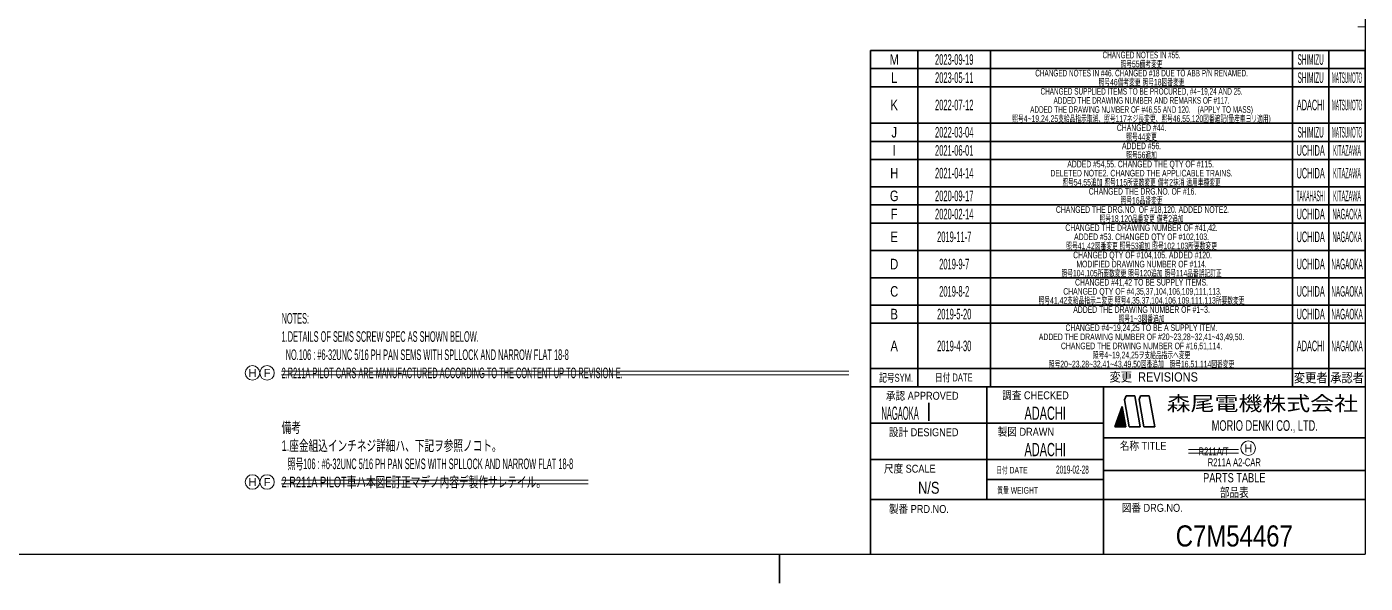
# Model space of a CAD drawing. Header units: millimetres. Extents: x 7 to 587, y 2 to 418.
# Drawn here: x 219 to 587, y 2 to 155 of the extents above; entities that cross this region are included whole.
import ezdxf
from ezdxf.enums import TextEntityAlignment as Align

# ---------------------------------------------------------------- set-up
doc = ezdxf.new("R2010")
doc.units = ezdxf.units.MM
for name, color, linetype in [('GR1_05', 7, 'Continuous'), ('図面枠C7M', 7, 'Continuous'), ('表題、部品表_01', 7, 'Continuous')]:
    doc.layers.add(name, color=color, linetype=linetype)
doc.styles.add('HG丸ｺﾞｼｯｸM-PRO', font='')
doc.styles.get('HG丸ｺﾞｼｯｸM-PRO').set_extended_font_data('HG丸ｺﾞｼｯｸM-PRO')

# ---------------------------------------------------------------- blocks, each defined once
blk = doc.blocks.new('BLKF026')
at = {"layer": '図面枠C7M', "color": 4, "linetype": 'Continuous', "lineweight": 13}
for p, q in [((518.373827, 45.636976), (520.63008, 47.893229)), ((518.454756, 45.859327), (520.608881, 48.013452)), ((518.535684, 46.081677), (520.587682, 48.133675)), ((518.616613, 46.304027), (520.566484, 48.253898)), ((518.697542, 46.526377), (520.545285, 48.374121)), ((518.778471, 46.748727), (520.524087, 48.494343)), ((518.8594, 46.971078), (520.502888, 48.614566)), ((518.940329, 47.193428), (520.48169, 48.734789)), ((519.021258, 47.415778), (520.460491, 48.855012)), ((519.102186, 47.638128), (520.439293, 48.975235)), ((519.183115, 47.860479), (520.418094, 49.095457)), ((519.264044, 48.082829), (520.396896, 49.21568)), ((519.344973, 48.305179), (520.375697, 49.335903)), ((519.425902, 48.527529), (520.354499, 49.456126)), ((519.506831, 48.749879), (520.3333, 49.576349)), ((519.58776, 48.97223), (520.312102, 49.696572)), ((519.668689, 49.19458), (520.290903, 49.816794)), ((519.749617, 49.41693), (520.269705, 49.937017)), ((519.830546, 49.63928), (520.248506, 50.05724)), ((519.911475, 49.861631), (520.227307, 50.177463)), ((519.992404, 50.083981), (520.206109, 50.297686)), ((520.073333, 50.306331), (520.18491, 50.417909)), ((520.154262, 50.528681), (520.163712, 50.538131)), ((518.157871, 44.996757), (520.693675, 47.532561)), ((518.211969, 45.192276), (520.672477, 47.652784)), ((518.292898, 45.414626), (520.651278, 47.773006)), ((518.299292, 44.996757), (520.714874, 47.412338)), ((518.440714, 44.996757), (520.736072, 47.292115)), ((518.582135, 44.996757), (520.757271, 47.171892)), ((518.723556, 44.996757), (520.778469, 47.051669)), ((518.864978, 44.996757), (520.799668, 46.931447)), ((519.006399, 44.996757), (520.820866, 46.811224)), ((519.147821, 44.996757), (520.842065, 46.691001)), ((519.289242, 44.996757), (520.863263, 46.570778)), ((519.430663, 44.996757), (520.884462, 46.450555)), ((519.572085, 44.996757), (520.90566, 46.330332)), ((519.713506, 44.996757), (520.926859, 46.21011)), ((519.854927, 44.996757), (520.948057, 46.089887)), ((519.996349, 44.996757), (520.969256, 45.969664)), ((520.13777, 44.996757), (520.990455, 45.849441)), ((520.279191, 44.996757), (521.011653, 45.729218)), ((520.420613, 44.996757), (521.032852, 45.608995)), ((520.562034, 44.996757), (521.05405, 45.488773)), ((520.703455, 44.996757), (521.075249, 45.36855)), ((520.844877, 44.996757), (521.096447, 45.248327)), ((520.986298, 44.996757), (521.117646, 45.128104)), ((521.12772, 44.996757), (521.138844, 45.007881))]:
    blk.add_line(p, q, dxfattribs=at)
blk = doc.blocks.new('BLKF023')
at = {"layer": '図面枠C7M', "color": 2, "linetype": 'Continuous', "lineweight": 25}
for p in [(587, 410), (7, 10)]:
    blk.add_line(p, (587, 10), dxfattribs=at)
at = {"layer": '図面枠C7M', "color": 4, "linetype": 'Continuous', "lineweight": 13}
for p, q in [((585, 155), (587, 155)), ((585, 143.5), (587, 143.5)), ((585, 138.5), (587, 138.5))]:
    blk.add_line(p, q, dxfattribs=at)
at = {"layer": '図面枠C7M', "color": 3, "linetype": 'Continuous', "lineweight": 35}
for p, q in [((587, 111), (585, 111)), ((587, 106), (585, 106)), ((451, 86), (587, 86)), ((451, 86), (451, 10)), ((464, 56), (464, 86)), ((484, 56), (484, 86)), ((567, 56), (567, 86)), ((577, 56), (577, 86)), ((451, 78.5), (587, 78.5)), ((451, 73.5), (587, 73.5)), ((451, 61), (587, 61)), ((451, 56), (587, 56)), ((483, 56), (483, 25)), ((515, 56), (515, 10)), ((467.01, 51.56), (467.01, 46.69)), ((520.84, 52.4), (521.23, 53.5)), ((522.14, 45), (520.84, 52.4)), ((521.23, 53.5), (523.64, 53.5)), ((525.14, 45), (523.64, 53.5)), ((525.18, 53.5), (524.82, 52.51)), ((526.14, 45), (524.82, 52.51)), ((525.18, 53.5), (527.64, 53.5)), ((529.14, 45), (527.64, 53.5)), ((518.14, 45), (520.16, 50.55)), ((521.14, 45), (520.16, 50.55)), ((451, 46), (515, 46)), ((518.14, 45), (521.14, 45)), ((522.14, 45), (525.14, 45)), ((526.14, 45), (529.14, 45)), ((515, 42), (587, 42)), ((451, 36), (515, 36)), ((483, 30.5), (515, 30.5)), ((515, 33), (587, 33)), ((451, 25), (587, 25)), ((426, 2), (426, 10))]:
    blk.add_line(p, q, dxfattribs=at)
at = {"layer": '図面枠C7M', "color": 4, "linetype": 'Continuous', "lineweight": 13}
blk.add_blockref('BLKF026', (0, 0), dxfattribs=at)
at = {"layer": '図面枠C7M', "color": 4, "linetype": 'Continuous', "lineweight": 13, "style": 'HG丸ｺﾞｼｯｸM-PRO'}
for s, height, width, p in [('記号SYM.', 2.182, 0.69227, (458.03, 58.49)), ('日付 DATE', 2.182, 0.692507, (473.87, 58.58)), ('変更  REVISIONS', 2.5455, 0.887352, (528.85, 58.72)), ('変更者', 2.545, 0.887717, (572, 58.5)), ('承認者', 2.545, 0.887717, (582, 58.5)), ('承認 APPROVED', 2.1818, 0.863151, (465.21, 53.54)), ('調査 CHECKED', 2.182, 0.863174, (496.34, 53.67)), ('設計 DESIGNED', 2.1818, 0.862613, (465.61, 43.51)), ('製図 DRAWN', 2.182, 0.863099, (493.7, 43.65)), ('名称 TITLE', 2.182, 0.862489, (525.93, 39.77)), ('尺度 SCALE', 2.182, 0.862581, (461.78, 33.49)), ('日付 DATE', 1.818, 0.618255, (489.88, 33.09)), ('質量 WEIGHT', 1.818, 0.618812, (491.46, 27.55)), ('製番 PRD.NO.', 2.182, 0.863299, (464.29, 22.41)), ('図番 DRG.NO.', 2.182, 0.863083, (528.44, 22.73))]:
    blk.add_text(s, height=height, dxfattribs=dict(at, width=width)).set_placement(p, align=Align.MIDDLE_CENTER)
at = {"layer": '図面枠C7M', "color": 2, "linetype": 'Continuous', "lineweight": 25, "style": 'HG丸ｺﾞｼｯｸM-PRO', "width": 1.206081}
blk.add_text('森尾電機株式会社', height=4, dxfattribs=at).set_placement((558.72, 51.43), align=Align.MIDDLE_CENTER)
at = {"layer": '図面枠C7M', "color": 3, "linetype": 'Continuous', "lineweight": 35, "style": 'HG丸ｺﾞｼｯｸM-PRO', "width": 0.652197}
blk.add_text('MORIO DENKI CO., LTD.', height=2.9091, dxfattribs=at).set_placement((559.38, 45.36), align=Align.MIDDLE_CENTER)
blk = doc.blocks.new('BLKF205')
at = {"layer": '図面枠C7M', "color": 3, "linetype": 'Continuous', "lineweight": 35}
for p, q in [((451, 93.5), (587, 93.5)), ((451, 93.5), (451, 86)), ((464, 93.5), (464, 86)), ((484, 93.5), (484, 86)), ((567, 93.5), (567, 86)), ((577, 93.5), (577, 86)), ((587, 93.5), (587, 86)), ((451, 86), (587, 86))]:
    blk.add_line(p, q, dxfattribs=at)
blk = doc.blocks.new('BLKF204')
at = {"layer": '図面枠C7M', "color": 3, "linetype": 'Continuous', "lineweight": 35}
blk.add_blockref('BLKF205', (0, 0), dxfattribs=at)
blk = doc.blocks.new('BLKF213')
at = {"layer": '図面枠C7M', "color": 3, "linetype": 'Continuous', "lineweight": 35}
for p, q in [((451, 101), (587, 101)), ((451, 101), (451, 93.5)), ((464, 101), (464, 93.5)), ((484, 101), (484, 93.5)), ((567, 101), (567, 93.5)), ((577, 101), (577, 93.5)), ((587, 101), (587, 93.5)), ((451, 93.5), (587, 93.5))]:
    blk.add_line(p, q, dxfattribs=at)
blk = doc.blocks.new('BLKF212')
at = {"layer": '図面枠C7M', "color": 3, "linetype": 'Continuous', "lineweight": 35}
blk.add_blockref('BLKF213', (0, 0), dxfattribs=at)
blk = doc.blocks.new('BLKF222')
at = {"layer": '図面枠C7M', "color": 3, "linetype": 'Continuous', "lineweight": 35}
for p, q in [((451, 106), (587, 106)), ((451, 106), (451, 101)), ((464, 106), (464, 101)), ((484, 106), (484, 101)), ((567, 106), (567, 101)), ((577, 106), (577, 101)), ((587, 106), (587, 101)), ((451, 101), (587, 101))]:
    blk.add_line(p, q, dxfattribs=at)
blk = doc.blocks.new('BLKF221')
at = {"layer": '図面枠C7M', "color": 3, "linetype": 'Continuous', "lineweight": 35}
blk.add_blockref('BLKF222', (0, 0), dxfattribs=at)
blk = doc.blocks.new('BLKF227')
at = {"layer": 'GR1_05', "color": 4, "linetype": 'Continuous', "lineweight": 13}
blk.add_circle((285.06, 59.83), 2, dxfattribs=at)
at = {"layer": 'GR1_05', "color": 4, "linetype": 'Continuous', "lineweight": 13, "style": 'HG丸ｺﾞｼｯｸM-PRO', "width": 1.042153}
blk.add_text('F', height=2.18, dxfattribs=at).set_placement((285.06, 59.83), align=Align.MIDDLE_CENTER)
blk = doc.blocks.new('BLKF228')
at = {"layer": 'GR1_05', "color": 4, "linetype": 'Continuous', "lineweight": 13}
blk.add_circle((285.06, 29.83), 2, dxfattribs=at)
at = {"layer": 'GR1_05', "color": 4, "linetype": 'Continuous', "lineweight": 13, "style": 'HG丸ｺﾞｼｯｸM-PRO', "width": 1.042153}
blk.add_text('F', height=2.18, dxfattribs=at).set_placement((285.06, 29.83), align=Align.MIDDLE_CENTER)
blk = doc.blocks.new('BLKF232')
at = {"layer": '図面枠C7M', "color": 3, "linetype": 'Continuous', "lineweight": 35}
for p, q in [((451, 111), (587, 111)), ((451, 111), (451, 106)), ((464, 111), (464, 106)), ((484, 111), (484, 106)), ((567, 111), (567, 106)), ((577, 111), (577, 106)), ((587, 111), (587, 106)), ((451, 106), (587, 106))]:
    blk.add_line(p, q, dxfattribs=at)
blk = doc.blocks.new('BLKF231')
at = {"layer": '図面枠C7M', "color": 3, "linetype": 'Continuous', "lineweight": 35}
blk.add_blockref('BLKF232', (0, 0), dxfattribs=at)
blk = doc.blocks.new('BLKF239')
at = {"layer": 'GR1_05', "color": 4, "linetype": 'Continuous', "lineweight": 13}
blk.add_circle((554.84, 39.11), 2, dxfattribs=at)
at = {"layer": 'GR1_05', "color": 4, "linetype": 'Continuous', "lineweight": 13, "style": 'HG丸ｺﾞｼｯｸM-PRO', "width": 1.042153}
blk.add_text('H', height=2.18, dxfattribs=at).set_placement((554.84, 39.11), align=Align.MIDDLE_CENTER)
blk = doc.blocks.new('BLKF241')
at = {"layer": '図面枠C7M', "color": 3, "linetype": 'Continuous', "lineweight": 35}
for p, q in [((451, 118.5), (587, 118.5)), ((451, 118.5), (451, 111)), ((464, 118.5), (464, 111)), ((484, 118.5), (484, 111)), ((567, 118.5), (567, 111)), ((577, 118.5), (577, 111)), ((587, 118.5), (587, 111)), ((451, 111), (587, 111))]:
    blk.add_line(p, q, dxfattribs=at)
blk = doc.blocks.new('BLKF240')
at = {"layer": '図面枠C7M', "color": 3, "linetype": 'Continuous', "lineweight": 35}
blk.add_blockref('BLKF241', (0, 0), dxfattribs=at)
at = {"layer": '図面枠C7M', "color": 3, "linetype": 'Continuous', "lineweight": 35, "style": 'HG丸ｺﾞｼｯｸM-PRO'}
for s, height, width, p in [('ADDED #54,55. CHANGED THE QTY OF #115. ', 1.8182, 0.618329, (525.5, 117.25)), ('UCHIDA', 2.909, 0.415827, (572, 114.75)), ('KITAZAWA', 2.909, 0.308644, (582, 114.75))]:
    blk.add_text(s, height=height, dxfattribs=dict(at, width=width)).set_placement(p, align=Align.MIDDLE_CENTER)
at = {"layer": '図面枠C7M', "color": 4, "linetype": 'Continuous', "lineweight": 13, "style": 'HG丸ｺﾞｼｯｸM-PRO'}
for s, height, width, p in [('H', 2.91, 0.781614, (457.5, 114.75)), ('2021-04-14', 2.909, 0.488281, (474, 114.75))]:
    blk.add_text(s, height=height, dxfattribs=dict(at, width=width)).set_placement(p, align=Align.MIDDLE_CENTER)
blk = doc.blocks.new('BLKF242')
at = {"layer": 'GR1_05', "color": 4, "linetype": 'Continuous', "lineweight": 13}
blk.add_circle((281.06, 59.83), 2, dxfattribs=at)
at = {"layer": 'GR1_05', "color": 4, "linetype": 'Continuous', "lineweight": 13, "style": 'HG丸ｺﾞｼｯｸM-PRO', "width": 1.042153}
blk.add_text('H', height=2.18, dxfattribs=at).set_placement((281.06, 59.83), align=Align.MIDDLE_CENTER)
blk = doc.blocks.new('BLKF243')
at = {"layer": 'GR1_05', "color": 4, "linetype": 'Continuous', "lineweight": 13}
blk.add_circle((281.06, 29.83), 2, dxfattribs=at)
at = {"layer": 'GR1_05', "color": 4, "linetype": 'Continuous', "lineweight": 13, "style": 'HG丸ｺﾞｼｯｸM-PRO', "width": 1.042153}
blk.add_text('H', height=2.18, dxfattribs=at).set_placement((281.06, 29.83), align=Align.MIDDLE_CENTER)
blk = doc.blocks.new('BLKF245')
at = {"layer": '図面枠C7M', "color": 3, "linetype": 'Continuous', "lineweight": 35}
for p, q in [((451, 123.5), (587, 123.5)), ((451, 123.5), (451, 118.5)), ((464, 123.5), (464, 118.5)), ((484, 123.5), (484, 118.5)), ((567, 123.5), (567, 118.5)), ((577, 123.5), (577, 118.5)), ((587, 123.5), (587, 118.5)), ((451, 118.5), (587, 118.5))]:
    blk.add_line(p, q, dxfattribs=at)
blk = doc.blocks.new('BLKF244')
at = {"layer": '図面枠C7M', "color": 3, "linetype": 'Continuous', "lineweight": 35}
blk.add_blockref('BLKF245', (0, 0), dxfattribs=at)
at = {"layer": '図面枠C7M', "color": 4, "linetype": 'Continuous', "lineweight": 13, "style": 'HG丸ｺﾞｼｯｸM-PRO'}
for s, height, width, p in [('I', 2.91, 0.781614, (457.5, 121)), ('2021-06-01', 2.909, 0.488281, (474, 121)), ('ADDED #56.', 1.818, 0.618109, (525.5, 122.25)), ('UCHIDA', 2.909, 0.415827, (572, 121))]:
    blk.add_text(s, height=height, dxfattribs=dict(at, width=width)).set_placement(p, align=Align.MIDDLE_CENTER)
at = {"layer": '図面枠C7M', "color": 3, "linetype": 'Continuous', "lineweight": 35, "style": 'HG丸ｺﾞｼｯｸM-PRO', "width": 0.308644}
blk.add_text('KITAZAWA', height=2.909, dxfattribs=at).set_placement((582, 121), align=Align.MIDDLE_CENTER)
blk = doc.blocks.new('BLKF250')
at = {"layer": '図面枠C7M', "color": 3, "linetype": 'Continuous', "lineweight": 35}
for p, q in [((451, 128.5), (587, 128.5)), ((451, 128.5), (451, 123.5)), ((464, 128.5), (464, 123.5)), ((484, 128.5), (484, 123.5)), ((567, 128.5), (567, 123.5)), ((577, 128.5), (577, 123.5)), ((587, 128.5), (587, 123.5)), ((451, 123.5), (587, 123.5))]:
    blk.add_line(p, q, dxfattribs=at)
blk = doc.blocks.new('BLKF249')
at = {"layer": '図面枠C7M', "color": 3, "linetype": 'Continuous', "lineweight": 35}
blk.add_blockref('BLKF250', (0, 0), dxfattribs=at)
at = {"layer": '図面枠C7M', "color": 4, "linetype": 'Continuous', "lineweight": 13, "style": 'HG丸ｺﾞｼｯｸM-PRO'}
for s, height, width, p in [('J', 2.91, 0.785248, (457.5, 126)), ('2022-03-04', 2.909, 0.488281, (474, 126)), ('CHANGED #44.', 1.8182, 0.618925, (525.5, 127.25)), ('SHIMIZU', 2.909, 0.359252, (572, 126))]:
    blk.add_text(s, height=height, dxfattribs=dict(at, width=width)).set_placement(p, align=Align.MIDDLE_CENTER)
blk = doc.blocks.new('BLKF286')
at = {"layer": '図面枠C7M', "color": 3, "linetype": 'Continuous', "lineweight": 35}
for p, q in [((451, 138.5), (587, 138.5)), ((451, 138.5), (451, 128.5)), ((464, 138.5), (464, 128.5)), ((484, 138.5), (484, 128.5)), ((567, 138.5), (567, 128.5)), ((577, 138.5), (577, 128.5)), ((587, 138.5), (587, 128.5)), ((451, 128.5), (587, 128.5))]:
    blk.add_line(p, q, dxfattribs=at)
blk = doc.blocks.new('BLKF285')
at = {"layer": '図面枠C7M', "color": 3, "linetype": 'Continuous', "lineweight": 35}
blk.add_blockref('BLKF286', (0, 0), dxfattribs=at)
at = {"layer": '図面枠C7M', "color": 4, "linetype": 'Continuous', "lineweight": 13, "style": 'HG丸ｺﾞｼｯｸM-PRO'}
for s, height, width, p in [('CHANGED SUPPLIED ITEMS TO BE PROCURED, #4~19,24 AND 25.', 1.8182, 0.577507, (525.5, 137.25)), ('K', 2.91, 0.782973, (457.5, 133.5)), ('2022-07-12', 2.909, 0.488281, (474, 133.5)), ('ADACHI', 2.909, 0.415454, (572, 133.5)), ('MATSUMOTO', 2.909, 0.26157, (582, 133.5))]:
    blk.add_text(s, height=height, dxfattribs=dict(at, width=width)).set_placement(p, align=Align.MIDDLE_CENTER)
blk = doc.blocks.new('BLKF290')
at = {"layer": '図面枠C7M', "color": 3, "linetype": 'Continuous', "lineweight": 35}
for p, q in [((451, 143.5), (587, 143.5)), ((451, 143.5), (451, 138.5)), ((464, 143.5), (464, 138.5)), ((484, 143.5), (484, 138.5)), ((567, 143.5), (567, 138.5)), ((577, 143.5), (577, 138.5)), ((587, 143.5), (587, 138.5)), ((451, 138.5), (587, 138.5))]:
    blk.add_line(p, q, dxfattribs=at)
blk = doc.blocks.new('BLKF289')
at = {"layer": '図面枠C7M', "color": 3, "linetype": 'Continuous', "lineweight": 35}
blk.add_blockref('BLKF290', (0, 0), dxfattribs=at)
at = {"layer": '図面枠C7M', "color": 4, "linetype": 'Continuous', "lineweight": 13, "style": 'HG丸ｺﾞｼｯｸM-PRO'}
for s, height, width, p in [('L', 2.91, 0.780682, (457.5, 141)), ('2023-05-11', 2.909, 0.488281, (474, 141)), ('CHANGED NOTES IN #46. CHANGED #18 DUE TO ABB P/N RENAMED.', 1.8182, 0.577684, (525.5, 142.25)), ('SHIMIZU', 2.909, 0.359252, (572, 141)), ('MATSUMOTO', 2.909, 0.26157, (582, 141))]:
    blk.add_text(s, height=height, dxfattribs=dict(at, width=width)).set_placement(p, align=Align.MIDDLE_CENTER)
blk = doc.blocks.new('BLKF298')
at = {"layer": '図面枠C7M', "color": 3, "linetype": 'Continuous', "lineweight": 35}
for p, q in [((451, 148.5), (587, 148.5)), ((451, 148.5), (451, 143.5)), ((464, 148.5), (464, 143.5)), ((484, 148.5), (484, 143.5)), ((567, 148.5), (567, 143.5)), ((577, 148.5), (577, 143.5)), ((587, 148.5), (587, 143.5)), ((451, 143.5), (587, 143.5))]:
    blk.add_line(p, q, dxfattribs=at)
blk = doc.blocks.new('BLKF297')
at = {"layer": '図面枠C7M', "color": 3, "linetype": 'Continuous', "lineweight": 35}
blk.add_blockref('BLKF298', (0, 0), dxfattribs=at)
at = {"layer": '図面枠C7M', "color": 4, "linetype": 'Continuous', "lineweight": 13, "style": 'HG丸ｺﾞｼｯｸM-PRO'}
for s, height, width, p in [('M', 2.91, 0.781812, (457.5, 146)), ('2023-09-19', 2.909, 0.488281, (474, 146)), ('CHANGED NOTES IN #55.', 1.8182, 0.577565, (525.5, 147.25)), ('SHIMIZU', 2.909, 0.359252, (572, 146))]:
    blk.add_text(s, height=height, dxfattribs=dict(at, width=width)).set_placement(p, align=Align.MIDDLE_CENTER)

msp = doc.modelspace()

# ---------------------------------------------------------------- linework, layer by layer
at = {"layer": 'GR1_05', "color": 4, "linetype": 'Continuous', "lineweight": 13}
for p, q in [((289.06, 60.33), (445.06, 60.33)), ((289.06, 59.33), (445.06, 59.33)), ((538.45, 38.75), (552.17, 38.75)), ((538.45, 37.75), (552.17, 37.75)), ((289.06, 30.33), (373.38, 30.33)), ((289.06, 29.33), (373.38, 29.33))]:
    msp.add_line(p, q, dxfattribs=at)

# ---------------------------------------------------------------- block references
for name in ['BLKF242', 'BLKF227', 'BLKF239', 'BLKF243', 'BLKF228']:
    msp.add_blockref(name, (0, 0), dxfattribs=at)
at = {"layer": '図面枠C7M', "color": 4, "linetype": 'Continuous', "lineweight": 13}
for name in ['BLKF023', 'BLKF297', 'BLKF289', 'BLKF285', 'BLKF249', 'BLKF244']:
    msp.add_blockref(name, (0, 0), dxfattribs=at)
at = {"layer": '図面枠C7M', "color": 3, "linetype": 'Continuous', "lineweight": 35}
for name in ['BLKF240', 'BLKF231', 'BLKF221', 'BLKF212', 'BLKF204']:
    msp.add_blockref(name, (0, 0), dxfattribs=at)

# ---------------------------------------------------------------- texts
at = {"layer": 'GR1_05', "color": 3, "linetype": 'Continuous', "lineweight": 35, "style": 'HG丸ｺﾞｼｯｸM-PRO'}
for s, width, p in [('2.R211A PILOT CARS ARE MANUFACTURED ACCORDING TO THE CONTENT UP TO REVISION E.', 0.522194, (289.06, 59.83)), ('2.R211A PILOT車ハ本図E訂正マデノ内容デ製作サレテイル。', 0.651717, (289.06, 29.83))]:
    msp.add_text(s, height=2.9091, dxfattribs=dict(at, width=width)).set_placement(p, align=Align.MIDDLE_LEFT)
at = {"layer": 'GR1_05', "color": 3, "linetype": 'Continuous', "lineweight": 35, "style": 'HG丸ｺﾞｼｯｸM-PRO', "width": 0.692441}
msp.add_text('R211A/T', height=2.182, dxfattribs=at).set_placement((545.31, 38.25), align=Align.MIDDLE_CENTER)
at = {"layer": '図面枠C7M', "color": 4, "linetype": 'Continuous', "lineweight": 13, "style": 'HG丸ｺﾞｼｯｸM-PRO'}
for s, height, width, p in [('照号55備考変更', 1.818, 0.619156, (525.5, 144.77)), ('照号46備考変更 照号18図番変更', 1.8182, 0.619025, (525.5, 139.77)), ('ADDED THE DRAWING NUMBER AND REMARKS OF #117.', 1.8182, 0.577657, (525.5, 134.75))]:
    msp.add_text(s, height=height, dxfattribs=dict(at, width=width)).set_placement(p, align=Align.MIDDLE_CENTER)
at = {"layer": '図面枠C7M', "color": 3, "linetype": 'Continuous', "lineweight": 35, "style": 'HG丸ｺﾞｼｯｸM-PRO'}
for s, height, width, p in [('ADDED THE DRAWING NUMBER OF #46,55 AND 120.\u3000 (APPLY TO MASS)', 1.8182, 0.577492, (525.5, 132.25)), ('照号4~19,24,25支給品指示取消、照号117ネジ長変更、照号46,55,120図番追記(量産車ヨリ適用)', 1.8182, 0.619093, (525.5, 129.75)), ('照号44変更', 1.818, 0.619228, (525.5, 124.77)), ('照号56追加', 1.818, 0.619228, (525.5, 119.75)), ('DELETED NOTE2. CHANGED THE APPLICABLE TRAINS.', 1.8182, 0.618644, (525.5, 114.75)), ('照号54,55追加 照号115所要数変更 備考2抹消 適用車種変更', 1.8182, 0.618896, (525.5, 112.25)), (' CHANGED THE DRG.NO. OF #16.', 1.8182, 0.618283, (525.5, 109.75)), ('G', 2.91, 0.783387, (457.5, 108.5)), ('2020-09-17', 2.909, 0.488281, (474, 108.5)), ('照号16品番変更', 1.818, 0.619156, (525.5, 107.25)), ('TAKAHASHI', 2.909, 0.284557, (572, 108.5)), ('KITAZAWA', 2.909, 0.308644, (582, 108.5)), ('F', 2.91, 0.783156, (457.5, 103.5)), ('2020-02-14', 2.909, 0.488281, (474, 103.5)), (' CHANGED THE DRG.NO. OF #18,120. ADDED NOTE2.', 1.8182, 0.618336, (525.5, 104.75)), ('照号18,120品番変更 備考2追加', 1.8182, 0.619, (525.5, 102.25)), ('UCHIDA', 2.909, 0.415827, (572, 103.5)), ('NAGAOKA', 2.909, 0.334453, (582, 103.5)), ('CHANGED THE DRAWING NUMBER OF #41,42.', 1.8182, 0.618893, (525.5, 99.75)), ('E', 2.91, 0.784871, (457.5, 97.25)), ('2019-11-7', 2.909, 0.488281, (474, 97.25)), ('照号41,42図番変更 照号53追加 照号102,103所要数変更', 1.8182, 0.619004, (525.5, 94.75)), ('ADDED #53. CHANGED QTY OF #102,103.', 1.8182, 0.6184, (525.5, 97.25)), ('UCHIDA', 2.909, 0.415827, (572, 97.25)), ('NAGAOKA', 2.909, 0.334453, (582, 97.25)), (' CHANGED QTY OF #104,105. ADDED #120.', 1.8182, 0.618376, (525.5, 92.25)), ('D', 2.91, 0.784656, (457.5, 89.75)), ('2019-9-7', 2.909, 0.488281, (474, 89.75)), ('照号104,105所要数変更 照号120追加 照号114品番誤記訂正', 1.8182, 0.619067, (525.5, 87.25)), ('MODIFIED DRAWING NUMBER OF #114.', 1.8182, 0.61869, (525.5, 89.75)), ('UCHIDA', 2.909, 0.415827, (572, 89.75)), ('NAGAOKA', 2.909, 0.359254, (582, 89.75)), ('CHANGED #41,42 TO BE SUPPLY ITEMS.', 1.8182, 0.618379, (525.5, 84.75)), ('C', 2.91, 0.782198, (457.5, 82.25)), ('2019-8-2', 2.909, 0.488281, (474, 82.25)), (' CHANGED QTY OF #4,35,37,104,106,109,111,113.', 1.8182, 0.61867, (525.5, 82.25)), ('UCHIDA', 2.909, 0.415827, (572, 82.25)), ('NAGAOKA', 2.909, 0.359254, (582, 82.25)), ('B', 2.91, 0.78204, (457.5, 76)), ('2019-5-20', 2.909, 0.488281, (474, 76)), ('照号41,42支給品指示ニ変更 照号4,35,37,104,106,109,111,113所要数変更', 1.8182, 0.61898, (525.5, 79.75)), ('ADDED THE DRAWING NUMBER OF #1~3.', 1.8182, 0.618566, (525.5, 77.25)), ('UCHIDA', 2.909, 0.415827, (572, 76)), ('NAGAOKA', 2.909, 0.359254, (582, 76)), ('照号1~3図番追加', 1.818, 0.618896, (525.5, 74.75)), ('ADDED THE DRAWING NUMBER OF #20~23,28~32,41~43,49,50.', 1.8182, 0.618672, (525.5, 69.75)), ('CHANGED #4~19,24,25 TO BE A SUPPLY ITEM.', 1.8182, 0.618336, (525.5, 72.25)), ('A', 2.91, 0.782973, (457.5, 67.25)), ('2019-4-30', 2.909, 0.488281, (474, 67.25)), ('CHANGED THE DRWING NUMBER OF #16,51,114.', 1.8182, 0.618927, (525.5, 67.25)), ('ADACHI', 2.909, 0.415454, (572, 67.25)), ('NAGAOKA', 2.909, 0.359254, (582, 67.25)), ('照号20~23,28~32,41~43,49,50図番追加\u3000照号16,51,114図番変更', 1.8182, 0.618952, (525.5, 62.25)), ('照号4~19,24,25ヲ支給品指示ヘ変更', 1.8182, 0.618926, (525.5, 64.75)), ('NAGAOKA', 3.636, 0.414524, (459.11, 48.75)), ('ADACHI', 3.636, 0.619335, (499, 48.75)), ('ADACHI', 3.636, 0.619335, (499, 38.75)), ('2019-02-28', 2.182, 0.482412, (506.5, 33.25)), ('R211A A2-CAR', 2.1818, 0.692164, (551, 35.25)), ('N/S', 3.273, 0.805664, (467, 28.25)), ('PARTS TABLE', 2.5455, 0.742213, (551, 31)), ('部品表', 2.545, 0.741121, (551, 27)), ('C7M54467', 5.818, 0.846013, (551, 15))]:
    msp.add_text(s, height=height, dxfattribs=dict(at, width=width)).set_placement(p, align=Align.MIDDLE_CENTER)
at = {"layer": '図面枠C7M', "color": 3, "linetype": 'Continuous', "lineweight": 13, "style": 'HG丸ｺﾞｼｯｸM-PRO', "width": 0.26157}
msp.add_text('MATSUMOTO', height=2.909, dxfattribs=at).set_placement((582, 126), align=Align.MIDDLE_CENTER)
at = {"layer": '表題、部品表_01', "color": 3, "linetype": 'Continuous', "lineweight": 35, "style": 'HG丸ｺﾞｼｯｸM-PRO'}
for s, height, width, p in [('NOTES:', 2.909, 0.521723, (289.06, 74.83)), ('1.DETAILS OF SEMS SCREW SPEC AS SHOWN BELOW.', 2.9091, 0.522488, (289.06, 69.83)), ('  NO.106 : #6-32UNC 5/16 PH PAN SEMS WITH SPLLOCK AND NARROW FLAT 18-8', 2.9091, 0.522562, (289.06, 64.83)), ('備考', 2.909, 0.651535, (289.06, 44.83)), ('1.座金組込インチネジ詳細ハ、下記ヲ参照ノコト。', 2.9091, 0.651558, (289.06, 39.83)), ('   照号106 : #6-32UNC 5/16 PH PAN SEMS WITH SPLLOCK AND NARROW FLAT 18-8', 2.9091, 0.522554, (289.06, 34.83))]:
    msp.add_text(s, height=height, dxfattribs=dict(at, width=width)).set_placement(p, align=Align.MIDDLE_LEFT)

doc.saveas('drawing.dxf')
